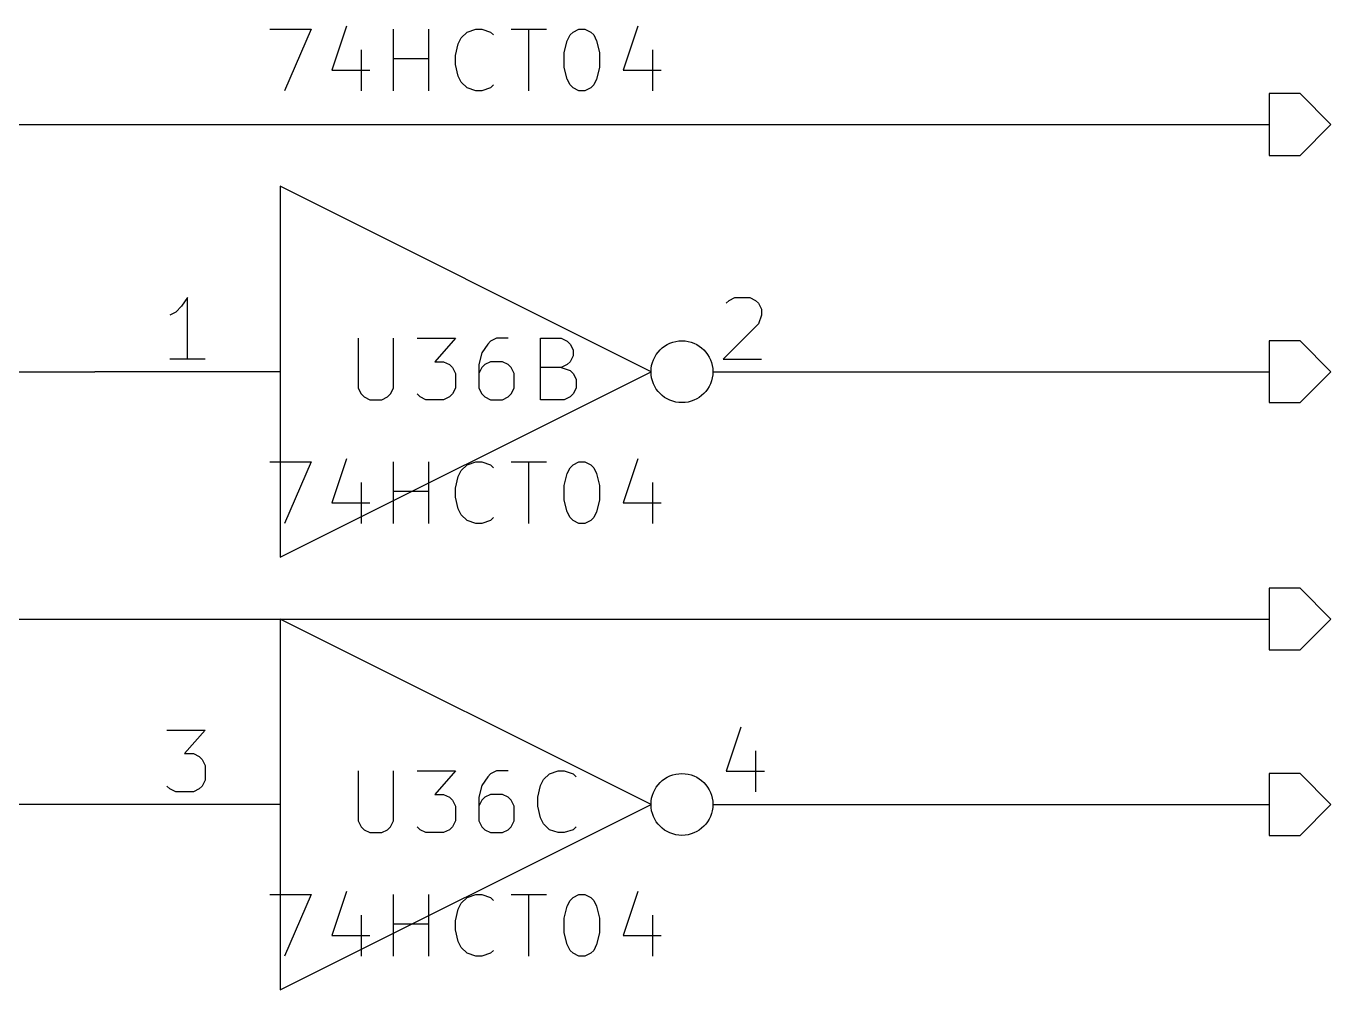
# Model space of a CAD drawing. Extents: x 0.4 to 16.1, y -11.3 to -0.4.
# Drawn here: x 12.894 to 13.95, y -3 to -2.22 of the extents above; entities that cross this region are included whole.
import ezdxf

# ---------------------------------------------------------------- set-up
doc = ezdxf.new("R2010")
doc.units = 0
doc.header["$MEASUREMENT"] = 0
for name, color, linetype in [('BROWN2', 54, 'CONTINUOUS'), ('CYAN2', 4, 'CONTINUOUS'), ('GREEN3', 91, 'CONTINUOUS'), ('LYELLOW', 51, 'CONTINUOUS'), ('RED2', 1, 'CONTINUOUS'), ('RED3', 11, 'CONTINUOUS')]:
    doc.layers.add(name, color=color, linetype=linetype)

msp = doc.modelspace()

# ---------------------------------------------------------------- linework, layer by layer
at = {"layer": 'BROWN2', "linetype": 'CONTINUOUS'}
for p, q in [((13.925, -2.275), (13.9, -2.275)), ((13.9, -2.275), (13.9, -2.325)), ((13.95, -2.3), (13.925, -2.275)), ((13.925, -2.325), (13.95, -2.3)), ((13.9, -2.325), (13.925, -2.325)), ((13.925, -2.475), (13.9, -2.475)), ((13.9, -2.475), (13.9, -2.525)), ((13.95, -2.5), (13.925, -2.475)), ((13.925, -2.525), (13.95, -2.5)), ((13.9, -2.525), (13.925, -2.525)), ((13.925, -2.675), (13.9, -2.675)), ((13.9, -2.675), (13.9, -2.725)), ((13.95, -2.7), (13.925, -2.675)), ((13.925, -2.725), (13.95, -2.7)), ((13.9, -2.725), (13.925, -2.725)), ((13.925, -2.825), (13.9, -2.825)), ((13.9, -2.825), (13.9, -2.875)), ((13.95, -2.85), (13.925, -2.825)), ((13.925, -2.875), (13.95, -2.85)), ((13.9, -2.875), (13.925, -2.875))]:
    msp.add_line(p, q, dxfattribs=at)
at = {"layer": 'CYAN2', "linetype": 'CONTINUOUS'}
for p, q in [((13.0917, -2.2228), (13.125, -2.2228)), ((13.0917, -2.2228), (13.125, -2.2228)), ((13.125, -2.2228), (13.1036, -2.2728)), ((13.125, -2.2228), (13.1036, -2.2728)), ((13.1536, -2.2204), (13.1417, -2.2561)), ((13.1536, -2.2204), (13.1417, -2.2561)), ((13.1917, -2.2728), (13.1917, -2.2228)), ((13.1917, -2.2728), (13.1917, -2.2228)), ((13.2202, -2.2728), (13.2202, -2.2228)), ((13.2202, -2.2728), (13.2202, -2.2228)), ((13.2464, -2.2299), (13.2512, -2.2252)), ((13.2464, -2.2299), (13.2512, -2.2252)), ((13.2512, -2.2252), (13.2583, -2.2228)), ((13.2512, -2.2252), (13.2583, -2.2228)), ((13.2583, -2.2228), (13.2631, -2.2228)), ((13.2583, -2.2228), (13.2631, -2.2228)), ((13.2631, -2.2228), (13.2702, -2.2252)), ((13.2631, -2.2228), (13.2702, -2.2252)), ((13.2702, -2.2252), (13.2726, -2.2276)), ((13.2702, -2.2252), (13.2726, -2.2276)), ((13.2869, -2.2228), (13.3155, -2.2228)), ((13.2869, -2.2228), (13.3155, -2.2228)), ((13.3012, -2.2728), (13.3012, -2.2228)), ((13.3012, -2.2728), (13.3012, -2.2228)), ((13.3345, -2.2276), (13.3369, -2.2252)), ((13.3345, -2.2276), (13.3369, -2.2252)), ((13.3369, -2.2252), (13.3417, -2.2228)), ((13.3369, -2.2252), (13.3417, -2.2228)), ((13.3417, -2.2228), (13.3464, -2.2228)), ((13.3417, -2.2228), (13.3464, -2.2228)), ((13.3464, -2.2228), (13.3512, -2.2252)), ((13.3464, -2.2228), (13.3512, -2.2252)), ((13.3512, -2.2252), (13.3536, -2.2276)), ((13.3512, -2.2252), (13.3536, -2.2276)), ((13.3893, -2.2204), (13.3774, -2.2561)), ((13.3893, -2.2204), (13.3774, -2.2561)), ((13.2417, -2.2442), (13.244, -2.2347)), ((13.2417, -2.2442), (13.244, -2.2347)), ((13.244, -2.2347), (13.2464, -2.2299)), ((13.244, -2.2347), (13.2464, -2.2299)), ((13.3298, -2.2419), (13.3321, -2.2323)), ((13.3298, -2.2419), (13.3321, -2.2323)), ((13.3321, -2.2323), (13.3345, -2.2276)), ((13.3321, -2.2323), (13.3345, -2.2276)), ((13.3536, -2.2276), (13.356, -2.2323)), ((13.3536, -2.2276), (13.356, -2.2323)), ((13.356, -2.2323), (13.3583, -2.2419)), ((13.356, -2.2323), (13.3583, -2.2419)), ((13.1655, -2.2395), (13.1655, -2.2728)), ((13.1655, -2.2395), (13.1655, -2.2728)), ((13.1917, -2.2466), (13.2202, -2.2466)), ((13.1917, -2.2466), (13.2202, -2.2466)), ((13.2417, -2.2514), (13.2417, -2.2442)), ((13.2417, -2.2514), (13.2417, -2.2442)), ((13.3298, -2.2538), (13.3298, -2.2419)), ((13.3298, -2.2538), (13.3298, -2.2419)), ((13.3583, -2.2419), (13.3583, -2.2538)), ((13.3583, -2.2419), (13.3583, -2.2538)), ((13.4012, -2.2395), (13.4012, -2.2728)), ((13.4012, -2.2395), (13.4012, -2.2728)), ((13.1417, -2.2561), (13.1726, -2.2561)), ((13.1417, -2.2561), (13.1726, -2.2561)), ((13.244, -2.2609), (13.2417, -2.2514)), ((13.244, -2.2609), (13.2417, -2.2514)), ((13.3321, -2.2633), (13.3298, -2.2538)), ((13.3321, -2.2633), (13.3298, -2.2538)), ((13.3583, -2.2538), (13.356, -2.2633)), ((13.3583, -2.2538), (13.356, -2.2633)), ((13.3774, -2.2561), (13.4083, -2.2561)), ((13.3774, -2.2561), (13.4083, -2.2561)), ((13.2464, -2.2657), (13.244, -2.2609)), ((13.2464, -2.2657), (13.244, -2.2609)), ((13.2512, -2.2704), (13.2464, -2.2657)), ((13.2512, -2.2704), (13.2464, -2.2657)), ((13.2726, -2.268), (13.2702, -2.2704)), ((13.2726, -2.268), (13.2702, -2.2704)), ((13.3345, -2.268), (13.3321, -2.2633)), ((13.3345, -2.268), (13.3321, -2.2633)), ((13.3369, -2.2704), (13.3345, -2.268)), ((13.3369, -2.2704), (13.3345, -2.268)), ((13.3536, -2.268), (13.3512, -2.2704)), ((13.3536, -2.268), (13.3512, -2.2704)), ((13.356, -2.2633), (13.3536, -2.268)), ((13.356, -2.2633), (13.3536, -2.268)), ((13.2583, -2.2728), (13.2512, -2.2704)), ((13.2583, -2.2728), (13.2512, -2.2704)), ((13.2631, -2.2728), (13.2583, -2.2728)), ((13.2631, -2.2728), (13.2583, -2.2728)), ((13.2702, -2.2704), (13.2631, -2.2728)), ((13.2702, -2.2704), (13.2631, -2.2728)), ((13.3417, -2.2728), (13.3369, -2.2704)), ((13.3417, -2.2728), (13.3369, -2.2704)), ((13.3464, -2.2728), (13.3417, -2.2728)), ((13.3464, -2.2728), (13.3417, -2.2728)), ((13.3512, -2.2704), (13.3464, -2.2728)), ((13.3512, -2.2704), (13.3464, -2.2728)), ((13.1631, -2.4728), (13.1631, -2.5133)), ((13.1631, -2.4728), (13.1631, -2.5133)), ((13.1917, -2.5133), (13.1917, -2.4728)), ((13.1917, -2.5133), (13.1917, -2.4728)), ((13.2107, -2.4728), (13.2417, -2.4728)), ((13.2107, -2.4728), (13.2417, -2.4728)), ((13.2417, -2.4728), (13.225, -2.4919)), ((13.2417, -2.4728), (13.225, -2.4919)), ((13.2679, -2.4776), (13.2631, -2.4847)), ((13.2679, -2.4776), (13.2631, -2.4847)), ((13.2702, -2.4752), (13.2679, -2.4776)), ((13.2702, -2.4752), (13.2679, -2.4776)), ((13.275, -2.4728), (13.2702, -2.4752)), ((13.275, -2.4728), (13.2702, -2.4752)), ((13.2845, -2.4728), (13.275, -2.4728)), ((13.2845, -2.4728), (13.275, -2.4728)), ((13.3107, -2.5228), (13.3107, -2.4728)), ((13.3107, -2.4728), (13.3274, -2.4728)), ((13.3107, -2.5228), (13.3107, -2.4728)), ((13.3107, -2.4728), (13.3274, -2.4728)), ((13.3274, -2.4728), (13.3321, -2.4752)), ((13.3274, -2.4728), (13.3321, -2.4752)), ((13.3321, -2.4752), (13.3345, -2.4776)), ((13.3321, -2.4752), (13.3345, -2.4776)), ((13.3345, -2.4776), (13.3369, -2.4823)), ((13.3345, -2.4776), (13.3369, -2.4823)), ((13.2631, -2.4847), (13.2607, -2.4942)), ((13.2631, -2.4847), (13.2607, -2.4942)), ((13.3369, -2.4871), (13.3345, -2.4919)), ((13.3369, -2.4871), (13.3345, -2.4919)), ((13.3369, -2.4823), (13.3369, -2.4871)), ((13.3369, -2.4823), (13.3369, -2.4871)), ((13.225, -2.4919), (13.2321, -2.4919)), ((13.225, -2.4919), (13.2321, -2.4919)), ((13.2321, -2.4919), (13.2369, -2.4942)), ((13.2321, -2.4919), (13.2369, -2.4942)), ((13.2369, -2.4942), (13.2393, -2.4966)), ((13.2369, -2.4942), (13.2393, -2.4966)), ((13.2393, -2.4966), (13.2417, -2.5014)), ((13.2393, -2.4966), (13.2417, -2.5014)), ((13.2417, -2.5014), (13.2417, -2.5133)), ((13.2417, -2.5014), (13.2417, -2.5133)), ((13.2607, -2.4942), (13.2607, -2.5133)), ((13.2607, -2.4942), (13.2607, -2.5133)), ((13.2631, -2.4966), (13.2607, -2.5014)), ((13.2631, -2.4966), (13.2607, -2.5014)), ((13.2655, -2.4942), (13.2631, -2.4966)), ((13.2655, -2.4942), (13.2631, -2.4966)), ((13.2702, -2.4919), (13.2655, -2.4942)), ((13.2702, -2.4919), (13.2655, -2.4942)), ((13.2798, -2.4919), (13.2702, -2.4919)), ((13.2798, -2.4919), (13.2702, -2.4919)), ((13.2845, -2.4942), (13.2798, -2.4919)), ((13.2845, -2.4942), (13.2798, -2.4919)), ((13.2869, -2.4966), (13.2845, -2.4942)), ((13.2869, -2.4966), (13.2845, -2.4942)), ((13.2893, -2.5014), (13.2869, -2.4966)), ((13.2893, -2.5014), (13.2869, -2.4966)), ((13.2893, -2.5133), (13.2893, -2.5014)), ((13.2893, -2.5133), (13.2893, -2.5014)), ((13.3274, -2.4966), (13.3107, -2.4966)), ((13.3274, -2.4966), (13.3107, -2.4966)), ((13.3321, -2.4942), (13.3274, -2.4966)), ((13.3321, -2.4942), (13.3274, -2.4966)), ((13.3274, -2.4966), (13.3345, -2.499)), ((13.3274, -2.4966), (13.3345, -2.499)), ((13.3345, -2.4919), (13.3321, -2.4942)), ((13.3345, -2.4919), (13.3321, -2.4942)), ((13.3345, -2.499), (13.3369, -2.5014)), ((13.3345, -2.499), (13.3369, -2.5014)), ((13.3369, -2.5014), (13.3393, -2.5061)), ((13.3369, -2.5014), (13.3393, -2.5061)), ((13.3393, -2.5061), (13.3393, -2.5133)), ((13.3393, -2.5061), (13.3393, -2.5133)), ((13.1631, -2.5133), (13.1655, -2.518)), ((13.1631, -2.5133), (13.1655, -2.518)), ((13.1655, -2.518), (13.1679, -2.5204)), ((13.1655, -2.518), (13.1679, -2.5204)), ((13.1679, -2.5204), (13.1726, -2.5228)), ((13.1679, -2.5204), (13.1726, -2.5228)), ((13.1726, -2.5228), (13.1821, -2.5228)), ((13.1726, -2.5228), (13.1821, -2.5228)), ((13.1821, -2.5228), (13.1869, -2.5204)), ((13.1821, -2.5228), (13.1869, -2.5204)), ((13.1869, -2.5204), (13.1893, -2.518)), ((13.1869, -2.5204), (13.1893, -2.518)), ((13.1893, -2.518), (13.1917, -2.5133)), ((13.1893, -2.518), (13.1917, -2.5133)), ((13.2131, -2.5204), (13.2107, -2.518)), ((13.2131, -2.5204), (13.2107, -2.518)), ((13.2179, -2.5228), (13.2131, -2.5204)), ((13.2179, -2.5228), (13.2131, -2.5204)), ((13.2321, -2.5228), (13.2179, -2.5228)), ((13.2321, -2.5228), (13.2179, -2.5228)), ((13.2369, -2.5204), (13.2321, -2.5228)), ((13.2369, -2.5204), (13.2321, -2.5228)), ((13.2393, -2.518), (13.2369, -2.5204)), ((13.2393, -2.518), (13.2369, -2.5204)), ((13.2417, -2.5133), (13.2393, -2.518)), ((13.2417, -2.5133), (13.2393, -2.518)), ((13.2607, -2.5133), (13.2631, -2.518)), ((13.2607, -2.5133), (13.2631, -2.518)), ((13.2631, -2.518), (13.2655, -2.5204)), ((13.2631, -2.518), (13.2655, -2.5204)), ((13.2655, -2.5204), (13.2702, -2.5228)), ((13.2655, -2.5204), (13.2702, -2.5228)), ((13.2702, -2.5228), (13.2798, -2.5228)), ((13.2702, -2.5228), (13.2798, -2.5228)), ((13.2798, -2.5228), (13.2845, -2.5204)), ((13.2798, -2.5228), (13.2845, -2.5204)), ((13.2845, -2.5204), (13.2869, -2.518)), ((13.2845, -2.5204), (13.2869, -2.518)), ((13.2869, -2.518), (13.2893, -2.5133)), ((13.2869, -2.518), (13.2893, -2.5133)), ((13.3298, -2.5228), (13.3107, -2.5228)), ((13.3298, -2.5228), (13.3107, -2.5228)), ((13.3345, -2.5204), (13.3298, -2.5228)), ((13.3345, -2.5204), (13.3298, -2.5228)), ((13.3369, -2.518), (13.3345, -2.5204)), ((13.3369, -2.518), (13.3345, -2.5204)), ((13.3393, -2.5133), (13.3369, -2.518)), ((13.3393, -2.5133), (13.3369, -2.518)), ((13.0917, -2.5728), (13.125, -2.5728)), ((13.0917, -2.5728), (13.125, -2.5728)), ((13.125, -2.5728), (13.1036, -2.6228)), ((13.125, -2.5728), (13.1036, -2.6228)), ((13.1536, -2.5704), (13.1417, -2.6061)), ((13.1536, -2.5704), (13.1417, -2.6061)), ((13.1917, -2.6228), (13.1917, -2.5728)), ((13.1917, -2.6228), (13.1917, -2.5728)), ((13.2202, -2.6228), (13.2202, -2.5728)), ((13.2202, -2.6228), (13.2202, -2.5728)), ((13.2464, -2.5799), (13.2512, -2.5752)), ((13.2464, -2.5799), (13.2512, -2.5752)), ((13.2512, -2.5752), (13.2583, -2.5728)), ((13.2512, -2.5752), (13.2583, -2.5728)), ((13.2583, -2.5728), (13.2631, -2.5728)), ((13.2583, -2.5728), (13.2631, -2.5728)), ((13.2631, -2.5728), (13.2702, -2.5752)), ((13.2631, -2.5728), (13.2702, -2.5752)), ((13.2702, -2.5752), (13.2726, -2.5776)), ((13.2702, -2.5752), (13.2726, -2.5776)), ((13.2869, -2.5728), (13.3155, -2.5728)), ((13.2869, -2.5728), (13.3155, -2.5728)), ((13.3012, -2.6228), (13.3012, -2.5728)), ((13.3012, -2.6228), (13.3012, -2.5728)), ((13.3345, -2.5776), (13.3369, -2.5752)), ((13.3345, -2.5776), (13.3369, -2.5752)), ((13.3369, -2.5752), (13.3417, -2.5728)), ((13.3369, -2.5752), (13.3417, -2.5728)), ((13.3417, -2.5728), (13.3464, -2.5728)), ((13.3417, -2.5728), (13.3464, -2.5728)), ((13.3464, -2.5728), (13.3512, -2.5752)), ((13.3464, -2.5728), (13.3512, -2.5752)), ((13.3512, -2.5752), (13.3536, -2.5776)), ((13.3512, -2.5752), (13.3536, -2.5776)), ((13.3893, -2.5704), (13.3774, -2.6061)), ((13.3893, -2.5704), (13.3774, -2.6061)), ((13.2417, -2.5942), (13.244, -2.5847)), ((13.2417, -2.5942), (13.244, -2.5847)), ((13.244, -2.5847), (13.2464, -2.5799)), ((13.244, -2.5847), (13.2464, -2.5799)), ((13.3298, -2.5919), (13.3321, -2.5823)), ((13.3298, -2.5919), (13.3321, -2.5823)), ((13.3321, -2.5823), (13.3345, -2.5776)), ((13.3321, -2.5823), (13.3345, -2.5776)), ((13.3536, -2.5776), (13.356, -2.5823)), ((13.3536, -2.5776), (13.356, -2.5823)), ((13.356, -2.5823), (13.3583, -2.5919)), ((13.356, -2.5823), (13.3583, -2.5919)), ((13.1655, -2.5895), (13.1655, -2.6228)), ((13.1655, -2.5895), (13.1655, -2.6228)), ((13.1917, -2.5966), (13.2202, -2.5966)), ((13.1917, -2.5966), (13.2202, -2.5966)), ((13.2417, -2.6014), (13.2417, -2.5942)), ((13.2417, -2.6014), (13.2417, -2.5942)), ((13.3298, -2.6038), (13.3298, -2.5919)), ((13.3298, -2.6038), (13.3298, -2.5919)), ((13.3583, -2.5919), (13.3583, -2.6038)), ((13.3583, -2.5919), (13.3583, -2.6038)), ((13.4012, -2.5895), (13.4012, -2.6228)), ((13.4012, -2.5895), (13.4012, -2.6228)), ((13.1417, -2.6061), (13.1726, -2.6061)), ((13.1417, -2.6061), (13.1726, -2.6061)), ((13.244, -2.6109), (13.2417, -2.6014)), ((13.244, -2.6109), (13.2417, -2.6014)), ((13.3321, -2.6133), (13.3298, -2.6038)), ((13.3321, -2.6133), (13.3298, -2.6038)), ((13.3583, -2.6038), (13.356, -2.6133)), ((13.3583, -2.6038), (13.356, -2.6133)), ((13.3774, -2.6061), (13.4083, -2.6061)), ((13.3774, -2.6061), (13.4083, -2.6061)), ((13.2464, -2.6157), (13.244, -2.6109)), ((13.2464, -2.6157), (13.244, -2.6109)), ((13.2512, -2.6204), (13.2464, -2.6157)), ((13.2512, -2.6204), (13.2464, -2.6157)), ((13.3345, -2.618), (13.3321, -2.6133)), ((13.3345, -2.618), (13.3321, -2.6133)), ((13.356, -2.6133), (13.3536, -2.618)), ((13.356, -2.6133), (13.3536, -2.618)), ((13.2583, -2.6228), (13.2512, -2.6204)), ((13.2583, -2.6228), (13.2512, -2.6204)), ((13.2631, -2.6228), (13.2583, -2.6228)), ((13.2631, -2.6228), (13.2583, -2.6228)), ((13.2702, -2.6204), (13.2631, -2.6228)), ((13.2702, -2.6204), (13.2631, -2.6228)), ((13.2726, -2.618), (13.2702, -2.6204)), ((13.2726, -2.618), (13.2702, -2.6204)), ((13.3369, -2.6204), (13.3345, -2.618)), ((13.3369, -2.6204), (13.3345, -2.618)), ((13.3417, -2.6228), (13.3369, -2.6204)), ((13.3417, -2.6228), (13.3369, -2.6204)), ((13.3464, -2.6228), (13.3417, -2.6228)), ((13.3464, -2.6228), (13.3417, -2.6228)), ((13.3512, -2.6204), (13.3464, -2.6228)), ((13.3512, -2.6204), (13.3464, -2.6228)), ((13.3536, -2.618), (13.3512, -2.6204)), ((13.3536, -2.618), (13.3512, -2.6204)), ((13.1631, -2.8228), (13.1631, -2.8633)), ((13.1631, -2.8228), (13.1631, -2.8633)), ((13.1917, -2.8633), (13.1917, -2.8228)), ((13.1917, -2.8633), (13.1917, -2.8228)), ((13.2107, -2.8228), (13.2417, -2.8228)), ((13.2107, -2.8228), (13.2417, -2.8228)), ((13.2417, -2.8228), (13.225, -2.8419)), ((13.2417, -2.8228), (13.225, -2.8419)), ((13.2679, -2.8276), (13.2631, -2.8347)), ((13.2679, -2.8276), (13.2631, -2.8347)), ((13.2702, -2.8252), (13.2679, -2.8276)), ((13.2702, -2.8252), (13.2679, -2.8276)), ((13.275, -2.8228), (13.2702, -2.8252)), ((13.275, -2.8228), (13.2702, -2.8252)), ((13.2845, -2.8228), (13.275, -2.8228)), ((13.2845, -2.8228), (13.275, -2.8228)), ((13.3131, -2.8299), (13.3179, -2.8252)), ((13.3131, -2.8299), (13.3179, -2.8252)), ((13.3179, -2.8252), (13.325, -2.8228)), ((13.3179, -2.8252), (13.325, -2.8228)), ((13.325, -2.8228), (13.3298, -2.8228)), ((13.325, -2.8228), (13.3298, -2.8228)), ((13.3298, -2.8228), (13.3369, -2.8252)), ((13.3298, -2.8228), (13.3369, -2.8252)), ((13.3369, -2.8252), (13.3393, -2.8276)), ((13.3369, -2.8252), (13.3393, -2.8276)), ((13.2631, -2.8347), (13.2607, -2.8442)), ((13.2631, -2.8347), (13.2607, -2.8442)), ((13.3083, -2.8442), (13.3107, -2.8347)), ((13.3083, -2.8442), (13.3107, -2.8347)), ((13.3107, -2.8347), (13.3131, -2.8299)), ((13.3107, -2.8347), (13.3131, -2.8299)), ((13.225, -2.8419), (13.2321, -2.8419)), ((13.225, -2.8419), (13.2321, -2.8419)), ((13.2321, -2.8419), (13.2369, -2.8442)), ((13.2321, -2.8419), (13.2369, -2.8442)), ((13.2369, -2.8442), (13.2393, -2.8466)), ((13.2369, -2.8442), (13.2393, -2.8466)), ((13.2393, -2.8466), (13.2417, -2.8514)), ((13.2393, -2.8466), (13.2417, -2.8514)), ((13.2607, -2.8442), (13.2607, -2.8633)), ((13.2607, -2.8442), (13.2607, -2.8633)), ((13.2631, -2.8466), (13.2607, -2.8514)), ((13.2631, -2.8466), (13.2607, -2.8514)), ((13.2655, -2.8442), (13.2631, -2.8466)), ((13.2655, -2.8442), (13.2631, -2.8466)), ((13.2702, -2.8419), (13.2655, -2.8442)), ((13.2702, -2.8419), (13.2655, -2.8442)), ((13.2798, -2.8419), (13.2702, -2.8419)), ((13.2798, -2.8419), (13.2702, -2.8419)), ((13.2845, -2.8442), (13.2798, -2.8419)), ((13.2845, -2.8442), (13.2798, -2.8419)), ((13.2869, -2.8466), (13.2845, -2.8442)), ((13.2869, -2.8466), (13.2845, -2.8442)), ((13.2893, -2.8514), (13.2869, -2.8466)), ((13.2893, -2.8514), (13.2869, -2.8466)), ((13.3083, -2.8514), (13.3083, -2.8442)), ((13.3083, -2.8514), (13.3083, -2.8442)), ((13.2417, -2.8514), (13.2417, -2.8633)), ((13.2417, -2.8514), (13.2417, -2.8633)), ((13.2893, -2.8633), (13.2893, -2.8514)), ((13.2893, -2.8633), (13.2893, -2.8514)), ((13.3107, -2.8609), (13.3083, -2.8514)), ((13.3107, -2.8609), (13.3083, -2.8514)), ((13.1631, -2.8633), (13.1655, -2.868)), ((13.1631, -2.8633), (13.1655, -2.868)), ((13.1655, -2.868), (13.1679, -2.8704)), ((13.1655, -2.868), (13.1679, -2.8704)), ((13.1679, -2.8704), (13.1726, -2.8728)), ((13.1679, -2.8704), (13.1726, -2.8728)), ((13.1821, -2.8728), (13.1869, -2.8704)), ((13.1821, -2.8728), (13.1869, -2.8704)), ((13.1869, -2.8704), (13.1893, -2.868)), ((13.1869, -2.8704), (13.1893, -2.868)), ((13.1893, -2.868), (13.1917, -2.8633)), ((13.1893, -2.868), (13.1917, -2.8633)), ((13.2131, -2.8704), (13.2107, -2.868)), ((13.2131, -2.8704), (13.2107, -2.868)), ((13.2179, -2.8728), (13.2131, -2.8704)), ((13.2179, -2.8728), (13.2131, -2.8704)), ((13.2369, -2.8704), (13.2321, -2.8728)), ((13.2369, -2.8704), (13.2321, -2.8728)), ((13.2393, -2.868), (13.2369, -2.8704)), ((13.2393, -2.868), (13.2369, -2.8704)), ((13.2417, -2.8633), (13.2393, -2.868)), ((13.2417, -2.8633), (13.2393, -2.868)), ((13.2607, -2.8633), (13.2631, -2.868)), ((13.2607, -2.8633), (13.2631, -2.868)), ((13.2631, -2.868), (13.2655, -2.8704)), ((13.2631, -2.868), (13.2655, -2.8704)), ((13.2655, -2.8704), (13.2702, -2.8728)), ((13.2655, -2.8704), (13.2702, -2.8728)), ((13.2798, -2.8728), (13.2845, -2.8704)), ((13.2798, -2.8728), (13.2845, -2.8704)), ((13.2845, -2.8704), (13.2869, -2.868)), ((13.2845, -2.8704), (13.2869, -2.868)), ((13.2869, -2.868), (13.2893, -2.8633)), ((13.2869, -2.868), (13.2893, -2.8633)), ((13.3131, -2.8657), (13.3107, -2.8609)), ((13.3131, -2.8657), (13.3107, -2.8609)), ((13.3179, -2.8704), (13.3131, -2.8657)), ((13.3179, -2.8704), (13.3131, -2.8657)), ((13.325, -2.8728), (13.3179, -2.8704)), ((13.325, -2.8728), (13.3179, -2.8704)), ((13.3369, -2.8704), (13.3298, -2.8728)), ((13.3369, -2.8704), (13.3298, -2.8728)), ((13.3393, -2.868), (13.3369, -2.8704)), ((13.3393, -2.868), (13.3369, -2.8704)), ((13.1726, -2.8728), (13.1821, -2.8728)), ((13.1726, -2.8728), (13.1821, -2.8728)), ((13.2321, -2.8728), (13.2179, -2.8728)), ((13.2321, -2.8728), (13.2179, -2.8728)), ((13.2702, -2.8728), (13.2798, -2.8728)), ((13.2702, -2.8728), (13.2798, -2.8728)), ((13.3298, -2.8728), (13.325, -2.8728)), ((13.3298, -2.8728), (13.325, -2.8728)), ((13.0917, -2.9228), (13.125, -2.9228)), ((13.0917, -2.9228), (13.125, -2.9228)), ((13.125, -2.9228), (13.1036, -2.9728)), ((13.125, -2.9228), (13.1036, -2.9728)), ((13.1536, -2.9204), (13.1417, -2.9561)), ((13.1536, -2.9204), (13.1417, -2.9561)), ((13.1917, -2.9728), (13.1917, -2.9228)), ((13.1917, -2.9728), (13.1917, -2.9228)), ((13.2202, -2.9728), (13.2202, -2.9228)), ((13.2202, -2.9728), (13.2202, -2.9228)), ((13.2512, -2.9252), (13.2583, -2.9228)), ((13.2512, -2.9252), (13.2583, -2.9228)), ((13.2583, -2.9228), (13.2631, -2.9228)), ((13.2583, -2.9228), (13.2631, -2.9228)), ((13.2631, -2.9228), (13.2702, -2.9252)), ((13.2631, -2.9228), (13.2702, -2.9252)), ((13.2869, -2.9228), (13.3155, -2.9228)), ((13.2869, -2.9228), (13.3155, -2.9228)), ((13.3012, -2.9728), (13.3012, -2.9228)), ((13.3012, -2.9728), (13.3012, -2.9228)), ((13.3369, -2.9252), (13.3417, -2.9228)), ((13.3369, -2.9252), (13.3417, -2.9228)), ((13.3417, -2.9228), (13.3464, -2.9228)), ((13.3417, -2.9228), (13.3464, -2.9228)), ((13.3464, -2.9228), (13.3512, -2.9252)), ((13.3464, -2.9228), (13.3512, -2.9252)), ((13.3893, -2.9204), (13.3774, -2.9561)), ((13.3893, -2.9204), (13.3774, -2.9561)), ((13.244, -2.9347), (13.2464, -2.9299)), ((13.244, -2.9347), (13.2464, -2.9299)), ((13.2464, -2.9299), (13.2512, -2.9252)), ((13.2464, -2.9299), (13.2512, -2.9252)), ((13.2702, -2.9252), (13.2726, -2.9276)), ((13.2702, -2.9252), (13.2726, -2.9276)), ((13.3298, -2.9419), (13.3321, -2.9323)), ((13.3298, -2.9419), (13.3321, -2.9323)), ((13.3321, -2.9323), (13.3345, -2.9276)), ((13.3321, -2.9323), (13.3345, -2.9276)), ((13.3345, -2.9276), (13.3369, -2.9252)), ((13.3345, -2.9276), (13.3369, -2.9252)), ((13.3512, -2.9252), (13.3536, -2.9276)), ((13.3512, -2.9252), (13.3536, -2.9276)), ((13.3536, -2.9276), (13.356, -2.9323)), ((13.3536, -2.9276), (13.356, -2.9323)), ((13.356, -2.9323), (13.3583, -2.9419)), ((13.356, -2.9323), (13.3583, -2.9419)), ((13.1655, -2.9395), (13.1655, -2.9728)), ((13.1655, -2.9395), (13.1655, -2.9728)), ((13.2417, -2.9442), (13.244, -2.9347)), ((13.2417, -2.9442), (13.244, -2.9347)), ((13.2417, -2.9514), (13.2417, -2.9442)), ((13.2417, -2.9514), (13.2417, -2.9442)), ((13.3298, -2.9538), (13.3298, -2.9419)), ((13.3298, -2.9538), (13.3298, -2.9419)), ((13.3583, -2.9419), (13.3583, -2.9538)), ((13.3583, -2.9419), (13.3583, -2.9538)), ((13.4012, -2.9395), (13.4012, -2.9728)), ((13.4012, -2.9395), (13.4012, -2.9728)), ((13.1917, -2.9466), (13.2202, -2.9466)), ((13.1917, -2.9466), (13.2202, -2.9466)), ((13.244, -2.9609), (13.2417, -2.9514)), ((13.244, -2.9609), (13.2417, -2.9514)), ((13.3321, -2.9633), (13.3298, -2.9538)), ((13.3321, -2.9633), (13.3298, -2.9538)), ((13.3583, -2.9538), (13.356, -2.9633)), ((13.3583, -2.9538), (13.356, -2.9633)), ((13.1417, -2.9561), (13.1726, -2.9561)), ((13.1417, -2.9561), (13.1726, -2.9561)), ((13.2464, -2.9657), (13.244, -2.9609)), ((13.2464, -2.9657), (13.244, -2.9609)), ((13.2512, -2.9704), (13.2464, -2.9657)), ((13.2512, -2.9704), (13.2464, -2.9657)), ((13.3345, -2.968), (13.3321, -2.9633)), ((13.3345, -2.968), (13.3321, -2.9633)), ((13.356, -2.9633), (13.3536, -2.968)), ((13.356, -2.9633), (13.3536, -2.968)), ((13.3774, -2.9561), (13.4083, -2.9561)), ((13.3774, -2.9561), (13.4083, -2.9561)), ((13.2583, -2.9728), (13.2512, -2.9704)), ((13.2583, -2.9728), (13.2512, -2.9704)), ((13.2631, -2.9728), (13.2583, -2.9728)), ((13.2631, -2.9728), (13.2583, -2.9728)), ((13.2702, -2.9704), (13.2631, -2.9728)), ((13.2702, -2.9704), (13.2631, -2.9728)), ((13.2726, -2.968), (13.2702, -2.9704)), ((13.2726, -2.968), (13.2702, -2.9704)), ((13.3369, -2.9704), (13.3345, -2.968)), ((13.3369, -2.9704), (13.3345, -2.968)), ((13.3417, -2.9728), (13.3369, -2.9704)), ((13.3417, -2.9728), (13.3369, -2.9704)), ((13.3464, -2.9728), (13.3417, -2.9728)), ((13.3464, -2.9728), (13.3417, -2.9728)), ((13.3512, -2.9704), (13.3464, -2.9728)), ((13.3512, -2.9704), (13.3464, -2.9728)), ((13.3536, -2.968), (13.3512, -2.9704)), ((13.3536, -2.968), (13.3512, -2.9704))]:
    msp.add_line(p, q, dxfattribs=at)
at = {"layer": 'GREEN3', "linetype": 'CONTINUOUS'}
for p, q in [((8.3, -2.3), (13.9, -2.3)), ((8.55, -2.5), (12.95, -2.5)), ((13.55, -2.5), (13.9, -2.5)), ((8.8, -2.7), (13.9, -2.7)), ((12.95, -2.85), (9.05, -2.85)), ((13.55, -2.85), (13.9, -2.85))]:
    msp.add_line(p, q, dxfattribs=at)
at = {"layer": 'LYELLOW', "linetype": 'CONTINUOUS'}
for p, q in [((13.1, -2.35), (13.1, -2.65)), ((13.4, -2.5), (13.1, -2.35)), ((13.1, -2.65), (13.4, -2.5)), ((13.1, -2.7), (13.1, -3)), ((13.4, -2.85), (13.1, -2.7)), ((13.1, -3), (13.4, -2.85))]:
    msp.add_line(p, q, dxfattribs=at)
at = {"layer": 'RED2', "linetype": 'CONTINUOUS'}
for p, q in [((13.1, -2.35), (13.1, -2.65)), ((13.4, -2.5), (13.1, -2.35)), ((13.1, -2.5), (12.95, -2.5)), ((13.1, -2.5), (12.95, -2.5)), ((13.1, -2.65), (13.4, -2.5)), ((13.45, -2.5), (13.55, -2.5)), ((13.45, -2.5), (13.55, -2.5)), ((13.1, -2.7), (13.1, -3)), ((13.4, -2.85), (13.1, -2.7)), ((13.1, -2.85), (12.95, -2.85)), ((13.1, -2.85), (12.95, -2.85)), ((13.1, -3), (13.4, -2.85)), ((13.45, -2.85), (13.55, -2.85)), ((13.45, -2.85), (13.55, -2.85))]:
    msp.add_line(p, q, dxfattribs=at)
at = {"layer": 'RED2'}
for centre in [(13.425, -2.5), (13.425, -2.5), (13.425, -2.85), (13.425, -2.85)]:
    msp.add_circle(centre, 0.025, dxfattribs=at)
at = {"layer": 'RED3', "linetype": 'CONTINUOUS'}
for p, q in [((13.0202, -2.447), (13.0155, -2.4518)), ((13.0202, -2.447), (13.0155, -2.4518)), ((13.025, -2.4399), (13.0202, -2.447)), ((13.025, -2.4399), (13.0202, -2.447)), ((13.025, -2.4899), (13.025, -2.4399)), ((13.025, -2.4899), (13.025, -2.4399)), ((13.4607, -2.4446), (13.4631, -2.4423)), ((13.4607, -2.4446), (13.4631, -2.4423)), ((13.4631, -2.4423), (13.4679, -2.4399)), ((13.4631, -2.4423), (13.4679, -2.4399)), ((13.4679, -2.4399), (13.4798, -2.4399)), ((13.4679, -2.4399), (13.4798, -2.4399)), ((13.4798, -2.4399), (13.4845, -2.4423)), ((13.4798, -2.4399), (13.4845, -2.4423)), ((13.4845, -2.4423), (13.4869, -2.4446)), ((13.4845, -2.4423), (13.4869, -2.4446)), ((13.4869, -2.4446), (13.4893, -2.4494)), ((13.4869, -2.4446), (13.4893, -2.4494)), ((13.0155, -2.4518), (13.0107, -2.4542)), ((13.0155, -2.4518), (13.0107, -2.4542)), ((13.4893, -2.4542), (13.4869, -2.4613)), ((13.4893, -2.4542), (13.4869, -2.4613)), ((13.4893, -2.4494), (13.4893, -2.4542)), ((13.4893, -2.4494), (13.4893, -2.4542)), ((13.4869, -2.4613), (13.4583, -2.4899)), ((13.4869, -2.4613), (13.4583, -2.4899)), ((13.0393, -2.4899), (13.0107, -2.4899)), ((13.0393, -2.4899), (13.0107, -2.4899)), ((13.4583, -2.4899), (13.4893, -2.4899)), ((13.4583, -2.4899), (13.4893, -2.4899)), ((13.0083, -2.7899), (13.0393, -2.7899)), ((13.0083, -2.7899), (13.0393, -2.7899)), ((13.0393, -2.7899), (13.0226, -2.8089)), ((13.0393, -2.7899), (13.0226, -2.8089)), ((13.4726, -2.7875), (13.4607, -2.8232)), ((13.4726, -2.7875), (13.4607, -2.8232)), ((13.4845, -2.8065), (13.4845, -2.8399)), ((13.4845, -2.8065), (13.4845, -2.8399)), ((13.0226, -2.8089), (13.0298, -2.8089)), ((13.0226, -2.8089), (13.0298, -2.8089)), ((13.0298, -2.8089), (13.0345, -2.8113)), ((13.0298, -2.8089), (13.0345, -2.8113)), ((13.0345, -2.8113), (13.0369, -2.8137)), ((13.0345, -2.8113), (13.0369, -2.8137)), ((13.0369, -2.8137), (13.0393, -2.8184)), ((13.0369, -2.8137), (13.0393, -2.8184)), ((13.0393, -2.8184), (13.0393, -2.8304)), ((13.0393, -2.8184), (13.0393, -2.8304)), ((13.4607, -2.8232), (13.4917, -2.8232)), ((13.4607, -2.8232), (13.4917, -2.8232)), ((13.0107, -2.8375), (13.0083, -2.8351)), ((13.0107, -2.8375), (13.0083, -2.8351)), ((13.0155, -2.8399), (13.0107, -2.8375)), ((13.0155, -2.8399), (13.0107, -2.8375)), ((13.0345, -2.8375), (13.0298, -2.8399)), ((13.0345, -2.8375), (13.0298, -2.8399)), ((13.0369, -2.8351), (13.0345, -2.8375)), ((13.0369, -2.8351), (13.0345, -2.8375)), ((13.0393, -2.8304), (13.0369, -2.8351)), ((13.0393, -2.8304), (13.0369, -2.8351)), ((13.0298, -2.8399), (13.0155, -2.8399)), ((13.0298, -2.8399), (13.0155, -2.8399))]:
    msp.add_line(p, q, dxfattribs=at)

doc.saveas('drawing.dxf')
